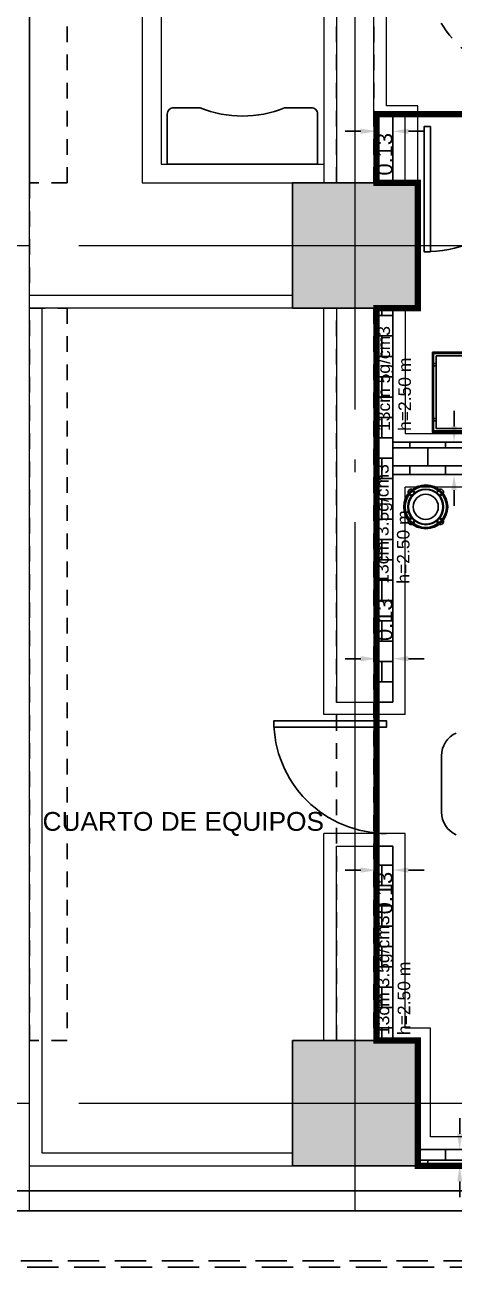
# Model space of a CAD drawing. Header units: metres. Extents: x -22 to 564, y 0 to 143.
# Drawn here: x 93.22 to 96.65, y 32.72 to 42.64 of the extents above; entities that cross this region are included whole.
import ezdxf
from ezdxf.enums import TextEntityAlignment as Align

# ---------------------------------------------------------------- set-up
doc = ezdxf.new("R2010")
doc.units = ezdxf.units.M
for name, pattern in [('EJES630', [6.3, 5.5, -0.4, 0, -0.4]), ('XREF 1N NEURO-ONCOLOGIA$0$DASHED2', [0.375, 0.25, -0.125]), ('XREF 1N NEURO-ONCOLOGIA$0$HIDDE150', [0.24, 0.15, -0.09]), ('XREF 1N NEURO-ONCOLOGIA$0$HIDDEN2', [0.1875, 0.125, -0.0625]), ('XREF 1N NEURO-ONCOLOGIA$0$PDF_IMPORT', [1, 0.8, -0.2])]:
    doc.linetypes.add(name, pattern=pattern)
doc.layers.add('EJES', color=11, linetype='EJES630', lineweight=0)
doc.layers.add('XREF 1N NEURO-ONCOLOGIA$0$MUROS DE TABLAROCA', color=150, linetype='Continuous', lineweight=13)
for name, color, linetype in [('TEXTO', 7, 'Continuous'), ('XREF 1N NEURO-ONCOLOGIA$0$-CG-M-WALL', 7, 'Continuous'), ('XREF 1N NEURO-ONCOLOGIA$0$COLUMNAS', 6, 'Continuous'), ('XREF 1N NEURO-ONCOLOGIA$0$CONTRAVENTEOS', 6, 'XREF 1N NEURO-ONCOLOGIA$0$HIDDEN2'), ('XREF 1N NEURO-ONCOLOGIA$0$COTAS PAÑOS', 8, 'Continuous'), ('XREF 1N NEURO-ONCOLOGIA$0$EQUIPO TOMOGRAFIA', 40, 'Continuous'), ('XREF 1N NEURO-ONCOLOGIA$0$HATCH', 7, 'Continuous'), ('XREF 1N NEURO-ONCOLOGIA$0$LAMINA MULTIPERFORADA', 9, 'Continuous'), ('XREF 1N NEURO-ONCOLOGIA$0$LOSA', 8, 'XREF 1N NEURO-ONCOLOGIA$0$HIDDEN2'), ('XREF 1N NEURO-ONCOLOGIA$0$LOSA BLINDADA', 20, 'XREF 1N NEURO-ONCOLOGIA$0$DASHED2'), ('XREF 1N NEURO-ONCOLOGIA$0$MOBILIARIO', 161, 'Continuous'), ('XREF 1N NEURO-ONCOLOGIA$0$NOVIDESA', 11, 'Continuous'), ('XREF 1N NEURO-ONCOLOGIA$0$PLAFONES', 20, 'XREF 1N NEURO-ONCOLOGIA$0$HIDDE150'), ('XREF 1N NEURO-ONCOLOGIA$0$PUERTAS', 253, 'Continuous'), ('XREF 1N NEURO-ONCOLOGIA$0$TABIQUES BLINDADOS', 30, 'Continuous'), ('XREF 1N NEURO-ONCOLOGIA$0$TEX-MOB', 4, 'Continuous')]:
    doc.layers.add(name, color=color, linetype=linetype)
doc.styles.add('100 LOCALES 25', font='arial.ttf', dxfattribs={"height": 0.25})
doc.styles.add('XREF 1N NEURO-ONCOLOGIA$0$COTAS', font='arial.ttf')
doc.styles.add('XREF 1N NEURO-ONCOLOGIA$0$HANDLET', font='romans.shx')
doc.dimstyles.new('XREF 1N NEURO-ONCOLOGIA$0$50 FLECHAS', dxfattribs={"dimscale": 0.5, "dimtxt": 0.25, "dimasz": 0.25, "dimexe": 0.1, "dimexo": 0.1, "dimgap": 0.025, "dimtad": 0, "dimtih": 1, "dimtoh": 1, "dimzin": 1, "dimdsep": 46, "dimtxsty": 'XREF 1N NEURO-ONCOLOGIA$0$COTAS', "dimcen": 0.1, "dimclrd": 256, "dimclre": 256, "dimclrt": 7, "dimadec": 0, "dimazin": 1, "dimtfac": 1, "dimtofl": 0, "dimtmove": 2, "dimatfit": 3, "dimfxl": 1, "dimtolj": 1, "dimtzin": 1, "dimlwd": -1, "dimlwe": -1, "dimarcsym": 0})

# ---------------------------------------------------------------- blocks, each defined once
blk = doc.blocks.new('XREF 1N NEURO-ONCOLOGIA$0$C-1')
at = {"layer": 'XREF 1N NEURO-ONCOLOGIA$0$-CG-M-WALL', "true_color": 0x636466}
h = blk.add_hatch(color=251, dxfattribs=at)
h.dxf.hatch_style = 1
h.paths.add_polyline_path([(-0.5, -0.5), (-0.5, 0.5), (0.5, 0.5), (0.5, -0.5)])
blk.add_lwpolyline([(-0.5, -0.5), (-0.5, 0.5), (0.5, 0.5), (0.5, -0.5)], close=True)
blk = doc.blocks.new('XREF 1N NEURO-ONCOLOGIA$0$36211603')
for points in [[(0.64, 0), (0, 0), (0, -0.47), (0.01, -0.47), (0.01, -0.01), (0.63, -0.01), (0.63, -0.47), (0.64, -0.47)], [(0.61, -0.03), (0.03, -0.03), (0.03, -0.5), (0.61, -0.5)], [(0.11, -0.01), (0.09, -0.01), (0.09, -0.03), (0.11, -0.03)], [(0.55, -0.01), (0.53, -0.01), (0.53, -0.03), (0.55, -0.03)], [(0.03, -0.42), (0.01, -0.42), (0.01, -0.44), (0.03, -0.44)], [(0.63, -0.42), (0.61, -0.42), (0.61, -0.44), (0.63, -0.44)]]:
    blk.add_lwpolyline(points, close=True)
blk = doc.blocks.new('XREF 1N NEURO-ONCOLOGIA$0$A$Cc76ef666')
at = {"layer": 'XREF 1N NEURO-ONCOLOGIA$0$MOBILIARIO'}
blk.add_lwpolyline([(0.45, -0.3367), (0.45, -0.55, -0.414214), (0.4, -0.6), (0, -0.6), (0, 0.6), (0.4, 0.6, -0.414214), (0.45, 0.55), (0.45, 0.3367)], format="xyb", dxfattribs=at)
blk.add_arc((1.2679, 0), 0.8844, 157.62631, 202.37369, dxfattribs=at)
blk = doc.blocks.new('XREF 1N NEURO-ONCOLOGIA$0$CUBET12L')
for p, q in [((0.0638, 0.0904), (0.0486, 0.1066)), ((0.0857, 0.1109), (0.0705, 0.1271)), ((0.2648, 0.1113), (0.28, 0.1265)), ((0.286, 0.09), (0.3012, 0.1052)), ((0.0644, -0.0899), (0.048, -0.1054)), ((0.286, -0.0893), (0.3025, -0.1047)), ((0.0857, -0.1111), (0.0692, -0.1266)), ((0.2649, -0.1106), (0.2814, -0.1261))]:
    blk.add_line(p, q)
for radius in [0.175, 0.165, 0.1425, 0.1375, 0.1]:
    blk.add_circle((0.175, 0), radius)
for centre, radius, start, end in [((0.0595, 0.1169), 0.025, 66.13456, 203.18562), ((0.0595, 0.1169), 0.025, 350.04576, 41.92007), ((0.2917, 0.1167), 0.025, 139.34475, 187.5748), ((0.2917, 0.1167), 0.025, 334.65548, 115.34452), ((0.0595, 0.1169), 0.025, 227.40011, 276.30596), ((0.2917, 0.1167), 0.025, 261.31828, 310.65525), ((0.0604, -0.1143), 0.0247, 80.46435, 137.83479), ((0.0583, -0.1167), 0.025, 67.58036, 68.8802), ((0.2916, -0.1168), 0.025, 49.28529, 96.25985), ((0.0583, -0.1167), 0.025, 154.65548, 295.34452), ((0.0583, -0.1167), 0.025, 319.34475, 7.20838), ((0.2916, -0.1168), 0.025, 170.17479, 220.59579), ((0.2916, -0.1168), 0.025, 244.59602, 25.28506)]:
    blk.add_arc(centre, radius, start, end)
blk = doc.blocks.new('XREF 1N NEURO-ONCOLOGIA$0$A$C321fc94a')
at = {"lineweight": 25}
for p, q in [((-2.5947, 0.4062), (-2.619, 0.3935)), ((-2.693, 0.3078), (-2.7025, 0.2814)), ((-2.6793, 0.3332), (-2.693, 0.3078)), ((-2.6623, 0.3554), (-2.6793, 0.3332)), ((-2.6423, 0.3755), (-2.6623, 0.3554)), ((-2.619, 0.3935), (-2.6423, 0.3755)), ((-2.7089, 0.2528), (-2.711, 0.2253)), ((-2.7025, 0.2814), (-2.7089, 0.2528)), ((-2.7089, -0.2539), (-2.711, -0.2253)), ((-2.7025, -0.2814), (-2.7089, -0.2539)), ((-2.693, -0.3078), (-2.7025, -0.2814)), ((-2.6793, -0.3332), (-2.693, -0.3078)), ((-2.6623, -0.3554), (-2.6793, -0.3332)), ((-2.6423, -0.3755), (-2.6623, -0.3554)), ((-2.619, -0.3935), (-2.6423, -0.3755)), ((-2.5947, -0.4072), (-2.619, -0.3935))]:
    blk.add_line(p, q, dxfattribs=at)
at = {"linetype": 'XREF 1N NEURO-ONCOLOGIA$0$PDF_IMPORT', "lineweight": 25, "ltscale": 13.018233}
blk.add_line((-2.711, 0.2253), (-2.711, -0.2253), dxfattribs=at)
blk = doc.blocks.new('*D490')
at = {"layer": 'XREF 1N NEURO-ONCOLOGIA$0$COTAS PAÑOS', "transparency": 16777216}
for p, q in [((2.4355, 48.5126), (2.4355, 48.6376)), ((2.5775, 48.3876), (2.3855, 48.3876)), ((2.5775, 48.2576), (2.3855, 48.2576)), ((2.4355, 48.1326), (2.4355, 48.0076))]:
    blk.add_line(p, q, dxfattribs=at)
for points in [[(2.4147, 48.5126), (2.4564, 48.5126), (2.4355, 48.3876)], [(2.4147, 48.1326), (2.4564, 48.1326), (2.4355, 48.2576)]]:
    blk.add_solid(points, dxfattribs=at)
at = {"layer": 'XREF 1N NEURO-ONCOLOGIA$0$COTAS PAÑOS', "color": 7, "transparency": 16777216, "insert": (2.2516, 48.3226), "char_height": 0.125, "attachment_point": 5, "style": 'XREF 1N NEURO-ONCOLOGIA$0$COTAS'}
blk.add_mtext('\\A1;0.13', dxfattribs=at)
blk = doc.blocks.new('*D491')
at = {"layer": 'XREF 1N NEURO-ONCOLOGIA$0$COTAS PAÑOS', "transparency": 16777216}
for p, q in [((4.1233, 48.5126), (4.1233, 48.6376)), ((3.8275, 48.3876), (4.1733, 48.3876)), ((3.8275, 48.2576), (4.1733, 48.2576)), ((4.1233, 48.1326), (4.1233, 48.0076))]:
    blk.add_line(p, q, dxfattribs=at)
for points in [[(4.1024, 48.5126), (4.1441, 48.5126), (4.1233, 48.3876)], [(4.1024, 48.1326), (4.1441, 48.1326), (4.1233, 48.2576)]]:
    blk.add_solid(points, dxfattribs=at)
at = {"layer": 'XREF 1N NEURO-ONCOLOGIA$0$COTAS PAÑOS', "color": 7, "transparency": 16777216, "insert": (4.435, 48.3226), "char_height": 0.125, "attachment_point": 5, "style": 'XREF 1N NEURO-ONCOLOGIA$0$COTAS'}
blk.add_mtext('\\A1;0.13', dxfattribs=at)
blk = doc.blocks.new('*D492')
at = {"layer": 'XREF 1N NEURO-ONCOLOGIA$0$COTAS PAÑOS', "transparency": 16777216}
for p, q in [((5.5939, 48.2076), (5.5939, 47.7181)), ((5.8539, 48.2076), (5.8539, 47.7181)), ((5.4689, 47.7681), (5.3439, 47.7681)), ((5.9789, 47.7681), (6.1039, 47.7681))]:
    blk.add_line(p, q, dxfattribs=at)
for points in [[(5.4689, 47.7889), (5.4689, 47.7472), (5.5939, 47.7681)], [(5.9789, 47.7889), (5.9789, 47.7472), (5.8539, 47.7681)]]:
    blk.add_solid(points, dxfattribs=at)
at = {"layer": 'XREF 1N NEURO-ONCOLOGIA$0$COTAS PAÑOS', "color": 7, "transparency": 16777216, "insert": (5.7239, 47.4565), "char_height": 0.125, "attachment_point": 5, "style": 'XREF 1N NEURO-ONCOLOGIA$0$COTAS'}
blk.add_mtext('\\A1;0.26', dxfattribs=at)
blk = doc.blocks.new('*D493')
at = {"layer": 'XREF 1N NEURO-ONCOLOGIA$0$COTAS PAÑOS', "transparency": 16777216}
for p, q in [((8.3367, 48.5126), (8.3367, 48.6376)), ((8.4239, 48.3876), (8.2867, 48.3876)), ((8.4239, 48.2576), (8.2867, 48.2576)), ((8.3367, 48.1326), (8.3367, 48.0076))]:
    blk.add_line(p, q, dxfattribs=at)
for points in [[(8.3158, 48.5126), (8.3575, 48.5126), (8.3367, 48.3876)], [(8.3158, 48.1326), (8.3575, 48.1326), (8.3367, 48.2576)]]:
    blk.add_solid(points, dxfattribs=at)
at = {"layer": 'XREF 1N NEURO-ONCOLOGIA$0$COTAS PAÑOS', "color": 7, "transparency": 16777216, "insert": (8.1527, 48.3226), "char_height": 0.125, "attachment_point": 5, "style": 'XREF 1N NEURO-ONCOLOGIA$0$COTAS'}
blk.add_mtext('\\A1;0.13', dxfattribs=at)
blk = doc.blocks.new('*D497')
at = {"layer": 'XREF 1N NEURO-ONCOLOGIA$0$COTAS PAÑOS', "transparency": 16777216}
for p, q in [((0.0739, 47.9876), (0.0739, 47.6731)), ((0.2039, 47.9876), (0.2039, 47.6731)), ((-0.0511, 47.7231), (-0.1761, 47.7231)), ((0.3289, 47.7231), (0.4539, 47.7231))]:
    blk.add_line(p, q, dxfattribs=at)
for points in [[(-0.0511, 47.744), (-0.0511, 47.7023), (0.0739, 47.7231)], [(0.3289, 47.744), (0.3289, 47.7023), (0.2039, 47.7231)]]:
    blk.add_solid(points, dxfattribs=at)
at = {"layer": 'XREF 1N NEURO-ONCOLOGIA$0$COTAS PAÑOS', "color": 7, "transparency": 16777216, "insert": (0.1389, 47.4114), "char_height": 0.125, "attachment_point": 5, "style": 'XREF 1N NEURO-ONCOLOGIA$0$COTAS'}
blk.add_mtext('\\A1;0.13', dxfattribs=at)
blk = doc.blocks.new('XREF 1N NEURO-ONCOLOGIA')
at = {"layer": 'XREF 1N NEURO-ONCOLOGIA$0$HATCH'}
h = blk.add_hatch(dxfattribs=at)
h.set_pattern_fill('AR-B816', color=256, scale=0.0008, angle=90)
h.paths.add_polyline_path([(1.0939, 48.3876), (2.6275, 48.3876), (2.6275, 48.2576), (1.0939, 48.2576)])
h = blk.add_hatch(dxfattribs=at)
h.set_pattern_fill('AR-B816', color=256, scale=0.0008, angle=90)
h.paths.add_polyline_path([(3.7775, 48.3876), (6.9039, 48.3876), (6.9039, 48.2576), (3.7775, 48.2576)])
h = blk.add_hatch(dxfattribs=at)
h.set_pattern_fill('AR-B816', color=256, scale=0.0007, angle=90)
h.paths.add_polyline_path([(5.5939, 42.7076), (5.8539, 42.7076), (5.8539, 48.2576), (5.5939, 48.2576)])
h = blk.add_hatch(dxfattribs=at)
h.set_pattern_fill('AR-B816', color=256, scale=0.0007, angle=90)
h.paths.add_polyline_path([(0.0739, 48.0376), (0.2039, 48.0376), (0.2039, 40.7276), (0.0739, 40.7276)])
at = {"layer": 'XREF 1N NEURO-ONCOLOGIA$0$CONTRAVENTEOS', "color": 3}
blk.add_lwpolyline([(1.0739, 51.1576), (6.9239, 51.1576), (6.9239, 50.8576), (1.0739, 50.8576)], close=True, dxfattribs=at)
at = {"layer": 'XREF 1N NEURO-ONCOLOGIA$0$CONTRAVENTEOS', "color": 3, "elevation": 0}
blk.add_lwpolyline([(7.9239, 51.1576), (15.0239, 51.1576), (15.0239, 50.8576), (7.9239, 50.8576)], close=True, dxfattribs=at)
at = {"layer": 'XREF 1N NEURO-ONCOLOGIA$0$CONTRAVENTEOS', "elevation": 0}
for points in [[(1.0739, 48.7076), (6.9239, 48.7076), (6.9239, 48.4076), (1.0739, 48.4076)], [(7.9239, 48.7076), (15.0239, 48.7076), (15.0239, 48.4076), (7.9239, 48.4076)]]:
    blk.add_lwpolyline(points, close=True, dxfattribs=at)
at = {"layer": 'XREF 1N NEURO-ONCOLOGIA$0$COTAS PAÑOS', "elevation": 0}
blk.add_lwpolyline([(0.0739, 48.0376), (0.2039, 48.0376), (0.2039, 40.7276), (0.0739, 40.7276)], close=True, dxfattribs=at)
at = {"layer": 'XREF 1N NEURO-ONCOLOGIA$0$LAMINA MULTIPERFORADA', "linetype": 'XREF 1N NEURO-ONCOLOGIA$0$DASHED2'}
for points in [[(17.0364, 51.2076), (17.0364, 26.858), (22.334, 26.8578), (22.334, -3.0724), (-0.7361, -3.0724), (-0.7361, 52.1676), (10.057, 52.1676)], [(16.9864, 51.2076), (16.9864, 26.808), (22.284, 26.8078), (22.284, -3.0224), (-0.6861, -3.0224), (-0.6861, 52.1176), (10.057, 52.1176)]]:
    blk.add_lwpolyline(points, dxfattribs=at)
at = {"layer": 'XREF 1N NEURO-ONCOLOGIA$0$LOSA'}
blk.add_line((16.0239, 51.1576), (7.0239, 51.1576), dxfattribs=at)
at = {"layer": 'XREF 1N NEURO-ONCOLOGIA$0$LOSA BLINDADA', "const_width": 0.05, "elevation": 0}
blk.add_lwpolyline([(0.0739, 48.0576), (0.0739, 40.7076), (1.0739, 40.7076), (1.0739, 40.5076), (1.0739, 40.3776), (5.8539, 40.3776), (5.8539, 44.0746), (8.4739, 44.0746), (8.4739, 48.3876), (7.9239, 48.3876), (7.9239, 48.0576), (6.9239, 48.0576), (6.9239, 48.3876), (1.0739, 48.3876), (1.0739, 48.0576)], close=True, dxfattribs=at)
at = {"layer": 'XREF 1N NEURO-ONCOLOGIA$0$MUROS DE TABLAROCA'}
for p, q in [((0.0739, 51.1576), (7.0239, 51.1576)), ((0.0739, 51.1576), (0.0739, 49.0576, 0)), ((7.0239, 49.0576), (7.0239, 51.1576)), ((0.1739, 51.0576), (6.9239, 51.0576)), ((0.1739, 49.0576, 0), (0.1739, 51.0576)), ((6.9239, 49.0576), (6.9239, 51.0576)), ((1.0739, 48.8076, 0), (2.7275, 48.8076, 0)), ((2.7275, 48.1576, 0), (2.7275, 48.8076, 0)), ((3.6775, 48.1576, 0), (3.6775, 48.8076, 0)), ((3.6775, 48.8076, 0), (6.9239, 48.8076, 0))]:
    blk.add_line(p, q, dxfattribs=at)
at = {"layer": 'XREF 1N NEURO-ONCOLOGIA$0$MUROS DE TABLAROCA', "elevation": 0}
for points in [[(10.417, 50.2576), (7.9239, 50.2576), (7.9239, 48.8076)], [(10.567, 50.1076), (8.0739, 50.1076), (8.0739, 48.8076)], [(1.0739, 48.7076), (2.6275, 48.7076), (2.6275, 48.3876)], [(6.9239, 48.7076), (3.7775, 48.7076), (3.7775, 48.3876)], [(2.4739, 40.3576), (2.4739, 40.6076), (1.1739, 40.6076), (1.1739, 40.9076), (0.3039, 40.9076), (0.3039, 47.9576), (1.1739, 47.9576), (1.1739, 48.1576), (2.7275, 48.1576)], [(3.6775, 48.1576), (5.4939, 48.1576)]]:
    blk.add_lwpolyline(points, dxfattribs=at)
at = {"layer": 'XREF 1N NEURO-ONCOLOGIA$0$MUROS DE TABLAROCA'}
for points in [[(8.5409, 48.3076), (10.4362, 48.3076), (10.4362, 48.8076), (7.9239, 48.8076)], [(8.4739, 48.4076), (10.3362, 48.4076), (10.3362, 48.7076), (7.9239, 48.7076)], [(7.9239, 48.1576), (8.4739, 48.1576), (8.4739, 48.4076)], [(7.9239, 48.0576), (8.5409, 48.0576), (8.5409, 48.3076)], [(5.4939, 42.6076), (5.4939, 48.1576)], [(8.5409, 47.0072), (8.1469, 47.0072), (8.1469, 46.4546), (5.9209, 46.4546), (5.9209, 48.1576)], [(6.9239, 48.1576), (5.9209, 48.1576)]]:
    blk.add_lwpolyline(points, dxfattribs=at)
at = {"layer": 'XREF 1N NEURO-ONCOLOGIA$0$NOVIDESA'}
for points in [[(-0.2861, 34.5658), (-0.2861, 51.5176)], [(-0.1261, 34.7258), (-0.1261, 51.3576)]]:
    blk.add_lwpolyline(points, dxfattribs=at)
at = {"layer": 'XREF 1N NEURO-ONCOLOGIA$0$PLAFONES'}
blk.add_lwpolyline([(8.2637, 41.3056, 0.746817), (10.0233, 42.7887, -0.095186), (10.0905, 46.8076, -0.376434), (10.7239, 47.4076), (12.6739, 47.4076, 1), (12.6739, 48.0076), (9.6739, 48.0076, 0.414214), (8.7739, 47.1076, 0.113004), (9.1298, 43.903, -0.703819), (7.0456, 42.2141, 0.142412), (6.7239, 42.3076, 1.381844), (7.0802, 41.2249, -0.271124)], format="xyb", close=True, dxfattribs=at)
at = {"layer": 'XREF 1N NEURO-ONCOLOGIA$0$PUERTAS', "elevation": 0}
for points in [[(3.6275, 49.2076), (3.6275, 48.3076), (3.5775, 48.3076), (3.5775, 49.2076), (3.6275, 49.2076, 0.414214), (2.7275, 48.3076)], [(7.3739, 48.0072), (8.3739, 48.0072), (8.3739, 47.9572), (7.3739, 47.9572), (7.3739, 48.0072, 0.414214), (8.3739, 47.0072)]]:
    blk.add_lwpolyline(points, format="xyb", dxfattribs=at)
at = {"layer": 'XREF 1N NEURO-ONCOLOGIA$0$TABIQUES BLINDADOS'}
for points in [[(1.0939, 48.3876), (2.6275, 48.3876), (2.6275, 48.2576), (1.0939, 48.2576)], [(3.7775, 48.3876), (6.9039, 48.3876), (6.9039, 48.2576), (3.7775, 48.2576)], [(8.4739, 48.3876), (7.9439, 48.3876), (7.9439, 48.2576), (8.4739, 48.2576)]]:
    blk.add_lwpolyline(points, close=True, dxfattribs=at)
at = {"layer": 'XREF 1N NEURO-ONCOLOGIA$0$TABIQUES BLINDADOS', "elevation": 0}
blk.add_lwpolyline([(5.8539, 48.2576), (5.8539, 46.3876), (8.2139, 46.3876), (8.2139, 46.9402), (8.4739, 46.9402), (8.4739, 45.3886), (8.2139, 45.3886), (8.2139, 46.1276), (5.8539, 46.1276), (5.8539, 44.2046), (8.4739, 44.2046), (8.4739, 44.0746), (5.8539, 44.0746), (5.8539, 42.7076), (5.5939, 42.7076), (5.5939, 48.2576)], dxfattribs=at)
blk.add_lwpolyline([(0.0739, 48.0376), (0.0739, 40.7276), (0.2039, 40.7276), (0.2039, 48.0376)], close=True, dxfattribs=at)
at = {"layer": 'XREF 1N NEURO-ONCOLOGIA$0$COLUMNAS'}
for p in [(0.5739, 48.5576, 0), (7.4239, 48.5576, 0)]:
    blk.add_blockref('XREF 1N NEURO-ONCOLOGIA$0$C-1', p, dxfattribs=at)
at = {"layer": 'XREF 1N NEURO-ONCOLOGIA$0$EQUIPO TOMOGRAFIA', "rotation": 270}
blk.add_blockref('XREF 1N NEURO-ONCOLOGIA$0$A$C321fc94a', (3.1239, 45.1576, 0), dxfattribs=at)
at = {"layer": 'XREF 1N NEURO-ONCOLOGIA$0$MOBILIARIO', "xscale": -1, "rotation": 180}
blk.add_blockref('XREF 1N NEURO-ONCOLOGIA$0$A$Cc76ef666', (8.0739, 49.4576, 0), dxfattribs=at)
at = {"layer": 'XREF 1N NEURO-ONCOLOGIA$0$MOBILIARIO'}
blk.add_blockref('XREF 1N NEURO-ONCOLOGIA$0$CUBET12L', (5.1616, 47.9942), dxfattribs=at)
at = {"layer": 'XREF 1N NEURO-ONCOLOGIA$0$MOBILIARIO', "rotation": 6.808201908393162e-08}
blk.add_blockref('XREF 1N NEURO-ONCOLOGIA$0$36211603', (5.9325, 47.9416, 0), dxfattribs=at)
at = {"layer": 'XREF 1N NEURO-ONCOLOGIA$0$TEX-MOB', "style": 'XREF 1N NEURO-ONCOLOGIA$0$HANDLET'}
for p in [(1.7, 4.5847, 0), (1.7073, 2.0138, 0)]:
    blk.add_attdef('234', text='', height=0.075, rotation=180, dxfattribs=at).set_placement(p, align=Align.MIDDLE_CENTER)
at = {"layer": 'XREF 1N NEURO-ONCOLOGIA$0$COTAS PAÑOS'}
for base, p1, p2, picture, middle in [((2.4355, 48.2576), (2.6275, 48.3876), (2.6275, 48.2576), '*D490', (2.2516, 48.3226)), ((4.1233, 48.2576), (3.7775, 48.3876), (3.7775, 48.2576), '*D491', (4.435, 48.3226)), ((8.3367, 48.2576), (8.4739, 48.3876), (8.4739, 48.2576), '*D493', (8.1527, 48.3226))]:
    dim = blk.add_linear_dim(base=base, p1=p1, p2=p2, angle=90, dimstyle='XREF 1N NEURO-ONCOLOGIA$0$50 FLECHAS', dxfattribs=at)
    dim.commit()
    dim.dimension.update_dxf_attribs({"geometry": picture, "text_midpoint": middle})
for base, p1, p2, picture, middle in [((5.8539, 47.7681), (5.5939, 48.2576, 0), (5.8539, 48.2576, 0), '*D492', (5.7239, 47.4565)), ((0.2039, 47.7231), (0.0739, 48.0376, 0), (0.2039, 48.0376, 0), '*D497', (0.1389, 47.4114))]:
    dim = blk.add_linear_dim(base=base, p1=p1, p2=p2, dimstyle='XREF 1N NEURO-ONCOLOGIA$0$50 FLECHAS', dxfattribs=at)
    dim.commit()
    dim.dimension.update_dxf_attribs({"geometry": picture, "text_midpoint": middle})

msp = doc.modelspace()

# ---------------------------------------------------------------- block references
at = {"rotation": 90}
msp.add_blockref('XREF 1N NEURO-ONCOLOGIA', (144.4169, 33.4511), dxfattribs=at)

# ---------------------------------------------------------------- next in the draw order: linework, layer by layer
at = {"layer": 'EJES'}
for p, q in [((93.2592, 33.165), (93.2592, 58.55)), ((95.8596, 33.165), (95.8596, 58.55)), ((80.8529, 40.875), (145.9227, 40.875)), ((80.8529, 34.025), (145.8292, 34.025))]:
    msp.add_line(p, q, dxfattribs=at)

# ---------------------------------------------------------------- next in the draw order: texts
at = {"layer": 'TEXTO', "color": 0, "char_height": 0.1, "width": 0.966529, "attachment_point": 7, "rotation": 90, "style": '100 LOCALES 25'}
for s, insert in [('13cm 5g/cm3 h=2.50 m', (96.3055, 39.3935, 0)), ('13cm 3.5g/cm3 h=2.50 m', (96.2942, 38.1736, 0)), ('13cm 3.5g/cm3 h=2.50 m', (96.2998, 34.5689, 0))]:
    msp.add_mtext(s, dxfattribs=dict(at, insert=insert))
at = {"layer": 'TEXTO', "color": 0, "insert": (94.4868, 36.3504, 0.0042), "char_height": 0.15, "width": 2.654778, "attachment_point": 2, "style": '100 LOCALES 25'}
msp.add_mtext('CUARTO DE EQUIPOS', dxfattribs=at)

doc.saveas('drawing.dxf')
